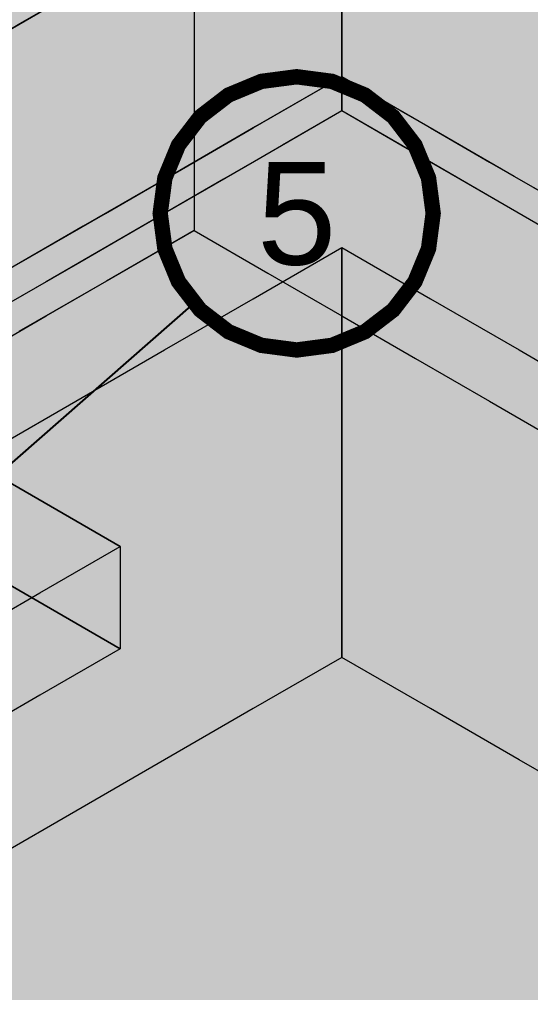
# Model space of a CAD drawing. Header units: metres. Extents: x 0 to 8.41, y 0 to 5.94.
# Drawn here: x 2.1705 to 2.3203, y 4.8069 to 5.0918 of the extents above; entities that cross this region are included whole.
import ezdxf
from ezdxf.enums import TextEntityAlignment as Align

# ---------------------------------------------------------------- set-up
doc = ezdxf.new("R2010")
doc.units = ezdxf.units.M
doc.header["$LTSCALE"] = 0.25
doc.layers.add('ISO-3D', color=7, linetype='CONTINUOUS', lineweight=13)
doc.layers.add('ISO-3D-ARISTAS', color=250, linetype='CONTINUOUS', lineweight=13)
doc.layers.add('LLAMADAS-NUM', color=30, linetype='CONTINUOUS', lineweight=25, true_color=0xc05014)
doc.styles.get("Standard").update_dxf_attribs({"font": 'arial.ttf'})

msp = doc.modelspace()

# ---------------------------------------------------------------- linework, layer by layer
at = {"layer": 'ISO-3D', "true_color": 0x8e8d88}
for points in [[(2.31263, 5.0875), (2.28882, 5.10125), (2.31263, 5.1175), (2.28882, 5.13125)], [(2.2217, 5.105), (2.19604, 5.09019), (2.2217, 5.13), (2.19604, 5.11519)], [(2.265, 5.10167), (2.23974, 5.08708), (2.265, 5.12833), (2.23974, 5.11375)], [(2.21448, 5.09917), (2.18922, 5.08458), (2.21448, 5.12583), (2.18922, 5.11125)], [(2.33645, 5.07375), (2.31263, 5.0875), (2.33645, 5.10375), (2.31263, 5.1175)], [(2.19604, 5.09019), (2.17038, 5.07537), (2.19604, 5.11519), (2.17038, 5.10037)], [(2.28882, 5.07625), (2.265, 5.09), (2.28882, 5.10125), (2.265, 5.115)], [(2.18922, 5.08458), (2.16396, 5.07), (2.18922, 5.11125), (2.16396, 5.09667)], [(2.23974, 5.08708), (2.21448, 5.0725), (2.23974, 5.11375), (2.21448, 5.09917)], [(2.2217, 5.08), (2.19604, 5.06519), (2.2217, 5.105), (2.19604, 5.09019)], [(2.265, 5.075), (2.23974, 5.06042), (2.265, 5.10167), (2.23974, 5.08708)], [(2.31263, 5.0625), (2.28882, 5.07625), (2.31263, 5.0875), (2.28882, 5.10125)], [(2.21448, 5.0725), (2.18922, 5.05792), (2.21448, 5.09917), (2.18922, 5.08458)], [(2.19604, 5.06519), (2.17038, 5.05037), (2.19604, 5.09019), (2.17038, 5.07537)], [(2.28882, 5.05125), (2.265, 5.065), (2.28882, 5.07625), (2.265, 5.09)], [(2.23974, 5.06042), (2.21448, 5.04583), (2.23974, 5.08708), (2.21448, 5.0725)], [(2.33645, 5.04875), (2.31263, 5.0625), (2.33645, 5.07375), (2.31263, 5.0875)], [(2.18922, 5.05792), (2.16396, 5.04333), (2.18922, 5.08458), (2.16396, 5.07)], [(2.2217, 5.055), (2.19604, 5.04019), (2.2217, 5.08), (2.19604, 5.06519)], [(2.31263, 5.0375), (2.28882, 5.05125), (2.31263, 5.0625), (2.28882, 5.07625)], [(2.21448, 5.04583), (2.18922, 5.03125), (2.21448, 5.0725), (2.18922, 5.05792)], [(2.19604, 5.04019), (2.17038, 5.02537), (2.19604, 5.06519), (2.17038, 5.05037)], [(2.33645, 5.02375), (2.31263, 5.0375), (2.33645, 5.04875), (2.31263, 5.0625)], [(2.18922, 5.03125), (2.16396, 5.01667), (2.18922, 5.05792), (2.16396, 5.04333)], [(2.2217, 5.03), (2.19604, 5.01519), (2.2217, 5.055), (2.19604, 5.04019)], [(2.19604, 5.01519), (2.17038, 5.00037), (2.19604, 5.04019), (2.17038, 5.02537)], [(2.265, 5.005), (2.23902, 4.99), (2.265, 5.025), (2.23902, 5.01)], [(2.23902, 4.99), (2.21304, 4.975), (2.23902, 5.01), (2.21304, 4.995)], [(2.265, 4.98), (2.23902, 4.965), (2.265, 5.005), (2.23902, 4.99)], [(2.21304, 4.975), (2.18706, 4.96), (2.21304, 4.995), (2.18706, 4.98)], [(2.23902, 4.965), (2.21304, 4.95), (2.23902, 4.99), (2.21304, 4.975)], [(2.18706, 4.96), (2.16108, 4.945), (2.18706, 4.98), (2.16108, 4.965)], [(2.265, 4.955), (2.23902, 4.94), (2.265, 4.98), (2.23902, 4.965)], [(2.21304, 4.95), (2.18706, 4.935), (2.21304, 4.975), (2.18706, 4.96)], [(2.17407, 4.9225), (2.14809, 4.9375), (2.17407, 4.9525), (2.14809, 4.9675)], [(2.23902, 4.94), (2.21304, 4.925), (2.23902, 4.965), (2.21304, 4.95)], [(2.18706, 4.935), (2.16108, 4.92), (2.18706, 4.96), (2.16108, 4.945)], [(2.265, 4.93), (2.23902, 4.915), (2.265, 4.955), (2.23902, 4.94)], [(2.20005, 4.9075), (2.17407, 4.9225), (2.20005, 4.9375), (2.17407, 4.9525)], [(2.21304, 4.925), (2.18706, 4.91), (2.21304, 4.95), (2.18706, 4.935)], [(2.23902, 4.915), (2.21304, 4.9), (2.23902, 4.94), (2.21304, 4.925)], [(2.18706, 4.91), (2.16108, 4.895), (2.18706, 4.935), (2.16108, 4.92)], [(2.265, 4.905), (2.23902, 4.89), (2.265, 4.93), (2.23902, 4.915)], [(2.21304, 4.9), (2.18706, 4.885), (2.21304, 4.925), (2.18706, 4.91)], [(2.23902, 4.89), (2.21304, 4.875), (2.23902, 4.915), (2.21304, 4.9)], [(2.18706, 4.885), (2.16108, 4.87), (2.18706, 4.91), (2.16108, 4.895)], [(2.21304, 4.875), (2.18706, 4.86), (2.21304, 4.9), (2.18706, 4.885)], [(2.18706, 4.86), (2.16108, 4.845), (2.18706, 4.885), (2.16108, 4.87)]]:
    msp.add_solid(points, dxfattribs=at)
at = {"layer": 'ISO-3D', "true_color": 0x7f7e7a}
for points in [[(2.2394, 5.10022), (2.21379, 5.08543), (2.2394, 5.13022), (2.21379, 5.11543)], [(2.21379, 5.08543), (2.18819, 5.07065), (2.21379, 5.11543), (2.18819, 5.10065)], [(2.265, 5.09), (2.2394, 5.07522), (2.265, 5.115), (2.2394, 5.10022)], [(2.18819, 5.07065), (2.16258, 5.05587), (2.18819, 5.10065), (2.16258, 5.08587)], [(2.2394, 5.07522), (2.21379, 5.06043), (2.2394, 5.10022), (2.21379, 5.08543)], [(2.265, 5.065), (2.2394, 5.05022), (2.265, 5.09), (2.2394, 5.07522)], [(2.21379, 5.06043), (2.18819, 5.04565), (2.21379, 5.08543), (2.18819, 5.07065)], [(2.2394, 5.05022), (2.21379, 5.03543), (2.2394, 5.07522), (2.21379, 5.06043)], [(2.18819, 5.04565), (2.16258, 5.03087), (2.18819, 5.07065), (2.16258, 5.05587)], [(2.21379, 5.03543), (2.18819, 5.02065), (2.21379, 5.06043), (2.18819, 5.04565)], [(2.18819, 5.02065), (2.16258, 5.00587), (2.18819, 5.04565), (2.16258, 5.03087)], [(2.20005, 4.9075), (2.17654, 4.89393), (2.20005, 4.9375), (2.17654, 4.92393)], [(2.17654, 4.89393), (2.15304, 4.88036), (2.17654, 4.92393), (2.15304, 4.91036)]]:
    msp.add_solid(points, dxfattribs=at)
at = {"layer": 'ISO-3D', "true_color": 0x9e9d98}
for points in [[(2.29026, 5.08708), (2.265, 5.10167), (2.29026, 5.11375), (2.265, 5.12833)], [(2.34078, 5.08458), (2.31552, 5.09917), (2.34078, 5.11125), (2.31552, 5.12583)], [(2.21551, 5.08094), (2.19077, 5.09523), (2.21551, 5.10989), (2.19077, 5.12417)], [(2.265, 5.08132), (2.24026, 5.0956), (2.265, 5.11026), (2.24026, 5.12455)], [(2.31449, 5.08169), (2.28974, 5.09598), (2.31449, 5.11064), (2.28974, 5.12492)], [(2.2217, 5.08), (2.19572, 5.095), (2.2217, 5.105), (2.19572, 5.12)], [(2.31552, 5.0725), (2.29026, 5.08708), (2.31552, 5.09917), (2.29026, 5.11375)], [(2.19077, 5.06628), (2.16603, 5.08056), (2.19077, 5.09523), (2.16603, 5.10951)], [(2.19572, 5.07), (2.16974, 5.085), (2.19572, 5.095), (2.16974, 5.11)], [(2.24026, 5.06665), (2.21551, 5.08094), (2.24026, 5.0956), (2.21551, 5.10989)], [(2.28974, 5.06703), (2.265, 5.08132), (2.28974, 5.09598), (2.265, 5.11026)], [(2.33923, 5.06741), (2.31449, 5.08169), (2.33923, 5.09635), (2.31449, 5.11064)], [(2.29026, 5.06042), (2.265, 5.075), (2.29026, 5.08708), (2.265, 5.10167)], [(2.34078, 5.05792), (2.31552, 5.0725), (2.34078, 5.08458), (2.31552, 5.09917)], [(2.21551, 5.05199), (2.19077, 5.06628), (2.21551, 5.08094), (2.19077, 5.09523)], [(2.2217, 5.055), (2.19572, 5.07), (2.2217, 5.08), (2.19572, 5.095)], [(2.265, 5.05237), (2.24026, 5.06665), (2.265, 5.08132), (2.24026, 5.0956)], [(2.31449, 5.05274), (2.28974, 5.06703), (2.31449, 5.08169), (2.28974, 5.09598)], [(2.31552, 5.04583), (2.29026, 5.06042), (2.31552, 5.0725), (2.29026, 5.08708)], [(2.19572, 5.045), (2.16974, 5.06), (2.19572, 5.07), (2.16974, 5.085)], [(2.19077, 5.03733), (2.16603, 5.05162), (2.19077, 5.06628), (2.16603, 5.08056)], [(2.24026, 5.03771), (2.21551, 5.05199), (2.24026, 5.06665), (2.21551, 5.08094)], [(2.28974, 5.03808), (2.265, 5.05237), (2.28974, 5.06703), (2.265, 5.08132)], [(2.33923, 5.03846), (2.31449, 5.05274), (2.33923, 5.06741), (2.31449, 5.08169)], [(2.34078, 5.03125), (2.31552, 5.04583), (2.34078, 5.05792), (2.31552, 5.0725)], [(2.2217, 5.03), (2.19572, 5.045), (2.2217, 5.055), (2.19572, 5.07)], [(2.21551, 5.02305), (2.19077, 5.03733), (2.21551, 5.05199), (2.19077, 5.06628)], [(2.265, 5.02342), (2.24026, 5.03771), (2.265, 5.05237), (2.24026, 5.06665)], [(2.31449, 5.0238), (2.28974, 5.03808), (2.31449, 5.05274), (2.28974, 5.06703)], [(2.19572, 5.01687), (2.16974, 5.03187), (2.19572, 5.045), (2.16974, 5.06)], [(2.19077, 5.00838), (2.16603, 5.02267), (2.19077, 5.03733), (2.16603, 5.05162)], [(2.24026, 5.00876), (2.21551, 5.02305), (2.24026, 5.03771), (2.21551, 5.05199)], [(2.28974, 5.00914), (2.265, 5.02342), (2.28974, 5.03808), (2.265, 5.05237)], [(2.33923, 5.00951), (2.31449, 5.0238), (2.33923, 5.03846), (2.31449, 5.05274)], [(2.2217, 5.00188), (2.19572, 5.01687), (2.2217, 5.03), (2.19572, 5.045)], [(2.21551, 4.9941), (2.19077, 5.00838), (2.21551, 5.02305), (2.19077, 5.03733)], [(2.265, 4.99447), (2.24026, 5.00876), (2.265, 5.02342), (2.24026, 5.03771)], [(2.31449, 4.99485), (2.28974, 5.00914), (2.31449, 5.0238), (2.28974, 5.03808)], [(2.19572, 4.98875), (2.16974, 5.00375), (2.19572, 5.01687), (2.16974, 5.03187)], [(2.24335, 4.98937), (2.2217, 5.00188), (2.24335, 5.0175), (2.2217, 5.03)], [(2.24026, 4.97981), (2.21551, 4.9941), (2.24026, 5.00876), (2.21551, 5.02305)], [(2.29098, 4.99), (2.265, 5.005), (2.29098, 5.01), (2.265, 5.025)], [(2.28974, 4.98019), (2.265, 4.99447), (2.28974, 5.00914), (2.265, 5.02342)], [(2.33923, 4.98056), (2.31449, 4.99485), (2.33923, 5.00951), (2.31449, 5.0238)], [(2.19077, 4.97944), (2.16603, 4.99372), (2.19077, 5.00838), (2.16603, 5.02267)], [(2.265, 4.97687), (2.24335, 4.98937), (2.265, 5.005), (2.24335, 5.0175)], [(2.2217, 4.97375), (2.19572, 4.98875), (2.2217, 5.00188), (2.19572, 5.01687)], [(2.265, 4.96553), (2.24026, 4.97981), (2.265, 4.99447), (2.24026, 5.00876)], [(2.31449, 4.9659), (2.28974, 4.98019), (2.31449, 4.99485), (2.28974, 5.00914)], [(2.31696, 4.975), (2.29098, 4.99), (2.31696, 4.995), (2.29098, 5.01)], [(2.21551, 4.96515), (2.19077, 4.97944), (2.21551, 4.9941), (2.19077, 5.00838)], [(2.19572, 4.96062), (2.16974, 4.97562), (2.19572, 4.98875), (2.16974, 5.00375)], [(2.28665, 4.96437), (2.265, 4.97687), (2.28665, 4.9925), (2.265, 5.005)], [(2.29098, 4.965), (2.265, 4.98), (2.29098, 4.99), (2.265, 5.005)], [(2.24335, 4.96125), (2.2217, 4.97375), (2.24335, 4.98937), (2.2217, 5.00188)], [(2.28974, 4.95124), (2.265, 4.96553), (2.28974, 4.98019), (2.265, 4.99447)], [(2.33923, 4.95162), (2.31449, 4.9659), (2.33923, 4.98056), (2.31449, 4.99485)], [(2.34294, 4.96), (2.31696, 4.975), (2.34294, 4.98), (2.31696, 4.995)], [(2.19077, 4.95049), (2.16603, 4.96477), (2.19077, 4.97944), (2.16603, 4.99372)], [(2.24026, 4.95086), (2.21551, 4.96515), (2.24026, 4.97981), (2.21551, 4.9941)], [(2.3083, 4.95187), (2.28665, 4.96437), (2.3083, 4.98), (2.28665, 4.9925)], [(2.2217, 4.94562), (2.19572, 4.96062), (2.2217, 4.97375), (2.19572, 4.98875)], [(2.265, 4.94875), (2.24335, 4.96125), (2.265, 4.97687), (2.24335, 4.98937)], [(2.31696, 4.95), (2.29098, 4.965), (2.31696, 4.975), (2.29098, 4.99)], [(2.29098, 4.94), (2.265, 4.955), (2.29098, 4.965), (2.265, 4.98)], [(2.31449, 4.93695), (2.28974, 4.95124), (2.31449, 4.9659), (2.28974, 4.98019)], [(2.32995, 4.93938), (2.3083, 4.95187), (2.32995, 4.9675), (2.3083, 4.98)], [(2.21551, 4.9362), (2.19077, 4.95049), (2.21551, 4.96515), (2.19077, 4.97944)], [(2.265, 4.93658), (2.24026, 4.95086), (2.265, 4.96553), (2.24026, 4.97981)], [(2.19572, 4.9325), (2.16974, 4.9475), (2.19572, 4.96062), (2.16974, 4.97562)], [(2.28665, 4.93625), (2.265, 4.94875), (2.28665, 4.96437), (2.265, 4.97687)], [(2.34294, 4.935), (2.31696, 4.95), (2.34294, 4.96), (2.31696, 4.975)], [(2.24335, 4.93312), (2.2217, 4.94562), (2.24335, 4.96125), (2.2217, 4.97375)], [(2.33923, 4.92267), (2.31449, 4.93695), (2.33923, 4.95162), (2.31449, 4.9659)], [(2.19077, 4.92154), (2.16603, 4.93583), (2.19077, 4.95049), (2.16603, 4.96477)], [(2.24026, 4.92192), (2.21551, 4.9362), (2.24026, 4.95086), (2.21551, 4.96515)], [(2.28974, 4.92229), (2.265, 4.93658), (2.28974, 4.95124), (2.265, 4.96553)], [(2.3083, 4.92375), (2.28665, 4.93625), (2.3083, 4.95187), (2.28665, 4.96437)], [(2.31696, 4.925), (2.29098, 4.94), (2.31696, 4.95), (2.29098, 4.965)], [(2.2217, 4.9175), (2.19572, 4.9325), (2.2217, 4.94562), (2.19572, 4.96062)], [(2.265, 4.92062), (2.24335, 4.93312), (2.265, 4.94875), (2.24335, 4.96125)], [(2.29098, 4.915), (2.265, 4.93), (2.29098, 4.94), (2.265, 4.955)], [(2.32995, 4.91125), (2.3083, 4.92375), (2.32995, 4.93938), (2.3083, 4.95187)], [(2.21551, 4.90726), (2.19077, 4.92154), (2.21551, 4.9362), (2.19077, 4.95049)], [(2.265, 4.90763), (2.24026, 4.92192), (2.265, 4.93658), (2.24026, 4.95086)], [(2.28665, 4.90813), (2.265, 4.92062), (2.28665, 4.93625), (2.265, 4.94875)], [(2.31449, 4.90801), (2.28974, 4.92229), (2.31449, 4.93695), (2.28974, 4.95124)], [(2.34294, 4.91), (2.31696, 4.925), (2.34294, 4.935), (2.31696, 4.95)], [(2.19572, 4.90437), (2.16974, 4.91937), (2.19572, 4.9325), (2.16974, 4.9475)], [(2.24335, 4.905), (2.2217, 4.9175), (2.24335, 4.93312), (2.2217, 4.94562)], [(2.31696, 4.9), (2.29098, 4.915), (2.31696, 4.925), (2.29098, 4.94)], [(2.19077, 4.89259), (2.16603, 4.90688), (2.19077, 4.92154), (2.16603, 4.93583)], [(2.24026, 4.89297), (2.21551, 4.90726), (2.24026, 4.92192), (2.21551, 4.9362)], [(2.28974, 4.89335), (2.265, 4.90763), (2.28974, 4.92229), (2.265, 4.93658)], [(2.3083, 4.89562), (2.28665, 4.90813), (2.3083, 4.92375), (2.28665, 4.93625)], [(2.33923, 4.89372), (2.31449, 4.90801), (2.33923, 4.92267), (2.31449, 4.93695)], [(2.2217, 4.88937), (2.19572, 4.90437), (2.2217, 4.9175), (2.19572, 4.9325)], [(2.265, 4.8925), (2.24335, 4.905), (2.265, 4.92062), (2.24335, 4.93312)], [(2.29098, 4.89), (2.265, 4.905), (2.29098, 4.915), (2.265, 4.93)], [(2.32995, 4.88312), (2.3083, 4.89562), (2.32995, 4.91125), (2.3083, 4.92375)], [(2.34294, 4.885), (2.31696, 4.9), (2.34294, 4.91), (2.31696, 4.925)], [(2.21551, 4.87831), (2.19077, 4.89259), (2.21551, 4.90726), (2.19077, 4.92154)], [(2.265, 4.87868), (2.24026, 4.89297), (2.265, 4.90763), (2.24026, 4.92192)], [(2.28665, 4.88), (2.265, 4.8925), (2.28665, 4.90813), (2.265, 4.92062)], [(2.31449, 4.87906), (2.28974, 4.89335), (2.31449, 4.90801), (2.28974, 4.92229)], [(2.19572, 4.87625), (2.16974, 4.89125), (2.19572, 4.90437), (2.16974, 4.91937)], [(2.24335, 4.87688), (2.2217, 4.88937), (2.24335, 4.905), (2.2217, 4.9175)], [(2.31696, 4.875), (2.29098, 4.89), (2.31696, 4.9), (2.29098, 4.915)], [(2.19077, 4.86365), (2.16603, 4.87793), (2.19077, 4.89259), (2.16603, 4.90688)], [(2.24026, 4.86402), (2.21551, 4.87831), (2.24026, 4.89297), (2.21551, 4.90726)], [(2.28974, 4.8644), (2.265, 4.87868), (2.28974, 4.89335), (2.265, 4.90763)], [(2.3083, 4.8675), (2.28665, 4.88), (2.3083, 4.89562), (2.28665, 4.90813)], [(2.33923, 4.86477), (2.31449, 4.87906), (2.33923, 4.89372), (2.31449, 4.90801)], [(2.2217, 4.86125), (2.19572, 4.87625), (2.2217, 4.88937), (2.19572, 4.90437)], [(2.265, 4.86437), (2.24335, 4.87688), (2.265, 4.8925), (2.24335, 4.905)], [(2.34294, 4.86), (2.31696, 4.875), (2.34294, 4.885), (2.31696, 4.9)], [(2.32995, 4.855), (2.3083, 4.8675), (2.32995, 4.88312), (2.3083, 4.89562)], [(2.21551, 4.84936), (2.19077, 4.86365), (2.21551, 4.87831), (2.19077, 4.89259)], [(2.265, 4.84974), (2.24026, 4.86402), (2.265, 4.87868), (2.24026, 4.89297)], [(2.28665, 4.85187), (2.265, 4.86437), (2.28665, 4.88), (2.265, 4.8925)], [(2.31449, 4.85011), (2.28974, 4.8644), (2.31449, 4.87906), (2.28974, 4.89335)], [(2.19572, 4.84812), (2.16974, 4.86312), (2.19572, 4.87625), (2.16974, 4.89125)], [(2.24335, 4.84875), (2.2217, 4.86125), (2.24335, 4.87688), (2.2217, 4.88937)], [(2.19077, 4.8347), (2.16603, 4.84898), (2.19077, 4.86365), (2.16603, 4.87793)], [(2.24026, 4.83508), (2.21551, 4.84936), (2.24026, 4.86402), (2.21551, 4.87831)], [(2.28974, 4.83545), (2.265, 4.84974), (2.28974, 4.8644), (2.265, 4.87868)], [(2.3083, 4.83937), (2.28665, 4.85187), (2.3083, 4.8675), (2.28665, 4.88)], [(2.33923, 4.83583), (2.31449, 4.85011), (2.33923, 4.86477), (2.31449, 4.87906)], [(2.2217, 4.83312), (2.19572, 4.84812), (2.2217, 4.86125), (2.19572, 4.87625)], [(2.265, 4.83625), (2.24335, 4.84875), (2.265, 4.86437), (2.24335, 4.87688)], [(2.32995, 4.82687), (2.3083, 4.83937), (2.32995, 4.855), (2.3083, 4.8675)], [(2.21551, 4.82041), (2.19077, 4.8347), (2.21551, 4.84936), (2.19077, 4.86365)], [(2.265, 4.82079), (2.24026, 4.83508), (2.265, 4.84974), (2.24026, 4.86402)], [(2.28665, 4.82375), (2.265, 4.83625), (2.28665, 4.85187), (2.265, 4.86437)], [(2.31449, 4.82117), (2.28974, 4.83545), (2.31449, 4.85011), (2.28974, 4.8644)], [(2.19572, 4.82), (2.16974, 4.835), (2.19572, 4.84812), (2.16974, 4.86312)], [(2.24335, 4.82062), (2.2217, 4.83312), (2.24335, 4.84875), (2.2217, 4.86125)], [(2.3083, 4.81125), (2.28665, 4.82375), (2.3083, 4.83937), (2.28665, 4.85187)], [(2.19077, 4.80575), (2.16603, 4.82004), (2.19077, 4.8347), (2.16603, 4.84898)], [(2.24026, 4.80613), (2.21551, 4.82041), (2.24026, 4.83508), (2.21551, 4.84936)], [(2.28974, 4.8065), (2.265, 4.82079), (2.28974, 4.83545), (2.265, 4.84974)], [(2.33923, 4.80688), (2.31449, 4.82117), (2.33923, 4.83583), (2.31449, 4.85011)], [(2.2217, 4.805), (2.19572, 4.82), (2.2217, 4.83312), (2.19572, 4.84812)], [(2.265, 4.80812), (2.24335, 4.82062), (2.265, 4.83625), (2.24335, 4.84875)], [(2.32995, 4.79875), (2.3083, 4.81125), (2.32995, 4.82687), (2.3083, 4.83937)], [(2.19572, 4.79188), (2.16974, 4.80687), (2.19572, 4.82), (2.16974, 4.835)], [(2.21551, 4.79147), (2.19077, 4.80575), (2.21551, 4.82041), (2.19077, 4.8347)], [(2.265, 4.79184), (2.24026, 4.80613), (2.265, 4.82079), (2.24026, 4.83508)], [(2.28665, 4.79562), (2.265, 4.80812), (2.28665, 4.82375), (2.265, 4.83625)], [(2.31449, 4.79222), (2.28974, 4.8065), (2.31449, 4.82117), (2.28974, 4.83545)], [(2.24335, 4.7925), (2.2217, 4.805), (2.24335, 4.82062), (2.2217, 4.83312)], [(2.3083, 4.78313), (2.28665, 4.79562), (2.3083, 4.81125), (2.28665, 4.82375)], [(2.24026, 4.77718), (2.21551, 4.79147), (2.24026, 4.80613), (2.21551, 4.82041)], [(2.265, 4.78), (2.24335, 4.7925), (2.265, 4.80812), (2.24335, 4.82062)], [(2.28974, 4.77756), (2.265, 4.79184), (2.28974, 4.8065), (2.265, 4.82079)], [(2.33923, 4.77793), (2.31449, 4.79222), (2.33923, 4.80688), (2.31449, 4.82117)], [(2.19077, 4.7768), (2.16603, 4.79109), (2.19077, 4.80575), (2.16603, 4.82004)], [(2.2217, 4.77687), (2.19572, 4.79188), (2.2217, 4.805), (2.19572, 4.82)], [(2.32995, 4.77062), (2.3083, 4.78313), (2.32995, 4.79875), (2.3083, 4.81125)], [(2.28665, 4.7675), (2.265, 4.78), (2.28665, 4.79562), (2.265, 4.80812)]]:
    msp.add_solid(points, dxfattribs=at)
at = {"layer": 'ISO-3D', "true_color": 0x9e9c96}
for points in [[(2.24167, 5.10403), (2.21809, 5.09042), (2.21785, 5.11778), (2.19427, 5.10417)], [(2.28906, 5.10389), (2.26548, 5.09028), (2.26524, 5.11764), (2.24167, 5.10403)], [(2.33645, 5.10375), (2.31287, 5.09014), (2.31263, 5.1175), (2.28906, 5.10389)], [(2.21809, 5.09042), (2.19452, 5.07681), (2.19427, 5.10417), (2.1707, 5.09056)], [(2.26548, 5.09028), (2.24191, 5.07667), (2.24167, 5.10403), (2.21809, 5.09042)], [(2.31287, 5.09014), (2.2893, 5.07653), (2.28906, 5.10389), (2.26548, 5.09028)], [(2.36026, 5.09), (2.33669, 5.07639), (2.33645, 5.10375), (2.31287, 5.09014)], [(2.19452, 5.07681), (2.17094, 5.06319), (2.1707, 5.09056), (2.14712, 5.07694)], [(2.24191, 5.07667), (2.21833, 5.06306), (2.21809, 5.09042), (2.19452, 5.07681)], [(2.2893, 5.07653), (2.26572, 5.06292), (2.26548, 5.09028), (2.24191, 5.07667)], [(2.33669, 5.07639), (2.31311, 5.06278), (2.31287, 5.09014), (2.2893, 5.07653)], [(2.17094, 5.06319), (2.14736, 5.04958), (2.14712, 5.07694), (2.12355, 5.06333)], [(2.21833, 5.06306), (2.19476, 5.04944), (2.19452, 5.07681), (2.17094, 5.06319)], [(2.26572, 5.06292), (2.24215, 5.04931), (2.24191, 5.07667), (2.21833, 5.06306)], [(2.31311, 5.06278), (2.28954, 5.04917), (2.2893, 5.07653), (2.26572, 5.06292)], [(2.36267, 5.06139), (2.33909, 5.04778), (2.33669, 5.07639), (2.31311, 5.06278)], [(2.19476, 5.04944), (2.17118, 5.03583), (2.17094, 5.06319), (2.14736, 5.04958)], [(2.24215, 5.04931), (2.21857, 5.03569), (2.21833, 5.06306), (2.19476, 5.04944)], [(2.28954, 5.04917), (2.26596, 5.03556), (2.26572, 5.06292), (2.24215, 5.04931)], [(2.33909, 5.04778), (2.31552, 5.03417), (2.31311, 5.06278), (2.28954, 5.04917)], [(2.17118, 5.03583), (2.14761, 5.02222), (2.14736, 5.04958), (2.12379, 5.03597)], [(2.21857, 5.03569), (2.195, 5.02208), (2.19476, 5.04944), (2.17118, 5.03583)], [(2.26596, 5.03556), (2.24239, 5.02194), (2.24215, 5.04931), (2.21857, 5.03569)], [(2.31552, 5.03417), (2.29194, 5.02056), (2.28954, 5.04917), (2.26596, 5.03556)], [(2.36507, 5.03278), (2.3415, 5.01917), (2.33909, 5.04778), (2.31552, 5.03417)], [(2.195, 5.02208), (2.17142, 5.00847), (2.17118, 5.03583), (2.14761, 5.02222)], [(2.24239, 5.02194), (2.21881, 5.00833), (2.21857, 5.03569), (2.195, 5.02208)], [(2.29194, 5.02056), (2.26837, 5.00694), (2.26596, 5.03556), (2.24239, 5.02194)], [(2.3415, 5.01917), (2.31792, 5.00556), (2.31552, 5.03417), (2.29194, 5.02056)], [(2.29098, 5.01), (2.265, 4.995), (2.265, 5.025), (2.23902, 5.01)], [(2.17142, 5.00847), (2.14785, 4.99486), (2.14761, 5.02222), (2.12403, 5.00861)], [(2.21881, 5.00833), (2.19524, 4.99472), (2.195, 5.02208), (2.17142, 5.00847)], [(2.26837, 5.00694), (2.24479, 4.99333), (2.24239, 5.02194), (2.21881, 5.00833)], [(2.31792, 5.00556), (2.29435, 4.99194), (2.29194, 5.02056), (2.26837, 5.00694)], [(2.36604, 5.005), (2.34246, 4.99139), (2.3415, 5.01917), (2.31792, 5.00556)], [(2.19524, 4.99472), (2.17166, 4.98111), (2.17142, 5.00847), (2.14785, 4.99486)], [(2.265, 4.995), (2.23902, 4.98), (2.23902, 5.01), (2.21304, 4.995)], [(2.31696, 4.995), (2.29098, 4.98), (2.29098, 5.01), (2.265, 4.995)], [(2.24479, 4.99333), (2.22122, 4.97972), (2.21881, 5.00833), (2.19524, 4.99472)], [(2.29435, 4.99194), (2.27077, 4.97833), (2.26837, 5.00694), (2.24479, 4.99333)], [(2.34246, 4.99139), (2.31889, 4.97778), (2.31792, 5.00556), (2.29435, 4.99194)], [(2.17166, 4.98111), (2.14809, 4.9675), (2.14785, 4.99486), (2.12427, 4.98125)], [(2.22122, 4.97972), (2.19764, 4.96611), (2.19524, 4.99472), (2.17166, 4.98111)], [(2.23902, 4.98), (2.21304, 4.965), (2.21304, 4.995), (2.18706, 4.98)], [(2.29098, 4.98), (2.265, 4.965), (2.265, 4.995), (2.23902, 4.98)], [(2.34294, 4.98), (2.31696, 4.965), (2.31696, 4.995), (2.29098, 4.98)], [(2.27077, 4.97833), (2.2472, 4.96472), (2.24479, 4.99333), (2.22122, 4.97972)], [(2.31889, 4.97778), (2.29531, 4.96417), (2.29435, 4.99194), (2.27077, 4.97833)], [(2.367, 4.97722), (2.34342, 4.96361), (2.34246, 4.99139), (2.31889, 4.97778)], [(2.19764, 4.96611), (2.17407, 4.9525), (2.17166, 4.98111), (2.14809, 4.9675)], [(2.21304, 4.965), (2.18706, 4.95), (2.18706, 4.98), (2.16108, 4.965)], [(2.265, 4.965), (2.23902, 4.95), (2.23902, 4.98), (2.21304, 4.965)], [(2.31696, 4.965), (2.29098, 4.95), (2.29098, 4.98), (2.265, 4.965)], [(2.36892, 4.965), (2.34294, 4.95), (2.34294, 4.98), (2.31696, 4.965)], [(2.2472, 4.96472), (2.22362, 4.95111), (2.22122, 4.97972), (2.19764, 4.96611)], [(2.29531, 4.96417), (2.27174, 4.95056), (2.27077, 4.97833), (2.2472, 4.96472)], [(2.34342, 4.96361), (2.31985, 4.95), (2.31889, 4.97778), (2.29531, 4.96417)], [(2.22362, 4.95111), (2.20005, 4.9375), (2.19764, 4.96611), (2.17407, 4.9525)], [(2.18706, 4.95), (2.16108, 4.935), (2.16108, 4.965), (2.1351, 4.95)], [(2.23902, 4.95), (2.21304, 4.935), (2.21304, 4.965), (2.18706, 4.95)], [(2.27174, 4.95056), (2.24816, 4.93694), (2.2472, 4.96472), (2.22362, 4.95111)], [(2.29098, 4.95), (2.265, 4.935), (2.265, 4.965), (2.23902, 4.95)], [(2.31985, 4.95), (2.29627, 4.93639), (2.29531, 4.96417), (2.27174, 4.95056)], [(2.34294, 4.95), (2.31696, 4.935), (2.31696, 4.965), (2.29098, 4.95)], [(2.36796, 4.94944), (2.34439, 4.93583), (2.34342, 4.96361), (2.31985, 4.95)], [(2.21304, 4.935), (2.18706, 4.92), (2.18706, 4.95), (2.16108, 4.935)], [(2.24816, 4.93694), (2.22459, 4.92333), (2.22362, 4.95111), (2.20005, 4.9375)], [(2.265, 4.935), (2.23902, 4.92), (2.23902, 4.95), (2.21304, 4.935)], [(2.29627, 4.93639), (2.2727, 4.92278), (2.27174, 4.95056), (2.24816, 4.93694)], [(2.31696, 4.935), (2.29098, 4.92), (2.29098, 4.95), (2.265, 4.935)], [(2.34439, 4.93583), (2.32081, 4.92222), (2.31985, 4.95), (2.29627, 4.93639)], [(2.36892, 4.935), (2.34294, 4.92), (2.34294, 4.95), (2.31696, 4.935)], [(2.17407, 4.9225), (2.15056, 4.90893), (2.14809, 4.9375), (2.12458, 4.92393)], [(2.22459, 4.92333), (2.20108, 4.90976), (2.20005, 4.9375), (2.17654, 4.92393)], [(2.18706, 4.92), (2.16108, 4.905), (2.16108, 4.935), (2.1351, 4.92)], [(2.23902, 4.92), (2.21304, 4.905), (2.21304, 4.935), (2.18706, 4.92)], [(2.2727, 4.92278), (2.24912, 4.90917), (2.24816, 4.93694), (2.22459, 4.92333)], [(2.29098, 4.92), (2.265, 4.905), (2.265, 4.935), (2.23902, 4.92)], [(2.32081, 4.92222), (2.29724, 4.90861), (2.29627, 4.93639), (2.2727, 4.92278)], [(2.34294, 4.92), (2.31696, 4.905), (2.31696, 4.935), (2.29098, 4.92)], [(2.20108, 4.90976), (2.17757, 4.89619), (2.17654, 4.92393), (2.15304, 4.91036)], [(2.24912, 4.90917), (2.22562, 4.8956), (2.22459, 4.92333), (2.20108, 4.90976)], [(2.20005, 4.9075), (2.17654, 4.89393), (2.17407, 4.9225), (2.15056, 4.90893)], [(2.29724, 4.90861), (2.27366, 4.895), (2.2727, 4.92278), (2.24912, 4.90917)], [(2.34535, 4.90806), (2.32177, 4.89444), (2.32081, 4.92222), (2.29724, 4.90861)], [(2.21304, 4.905), (2.18706, 4.89), (2.18706, 4.92), (2.16108, 4.905)], [(2.265, 4.905), (2.23902, 4.89), (2.23902, 4.92), (2.21304, 4.905)], [(2.31696, 4.905), (2.29098, 4.89), (2.29098, 4.92), (2.265, 4.905)], [(2.36892, 4.905), (2.34294, 4.89), (2.34294, 4.92), (2.31696, 4.905)], [(2.17654, 4.89393), (2.15304, 4.88036), (2.15056, 4.90893), (2.12705, 4.89536)], [(2.17757, 4.89619), (2.15407, 4.88262), (2.15304, 4.91036), (2.12953, 4.89679)], [(2.22562, 4.8956), (2.20211, 4.88202), (2.20108, 4.90976), (2.17757, 4.89619)], [(2.27366, 4.895), (2.25015, 4.88143), (2.24912, 4.90917), (2.22562, 4.8956)], [(2.32177, 4.89444), (2.2982, 4.88083), (2.29724, 4.90861), (2.27366, 4.895)], [(2.18706, 4.89), (2.16108, 4.875), (2.16108, 4.905), (2.1351, 4.89)], [(2.23902, 4.89), (2.21304, 4.875), (2.21304, 4.905), (2.18706, 4.89)], [(2.29098, 4.89), (2.265, 4.875), (2.265, 4.905), (2.23902, 4.89)], [(2.34294, 4.89), (2.31696, 4.875), (2.31696, 4.905), (2.29098, 4.89)], [(2.20211, 4.88202), (2.1786, 4.86845), (2.17757, 4.89619), (2.15407, 4.88262)], [(2.25015, 4.88143), (2.22665, 4.86786), (2.22562, 4.8956), (2.20211, 4.88202)], [(2.2982, 4.88083), (2.27469, 4.86726), (2.27366, 4.895), (2.25015, 4.88143)], [(2.34631, 4.88028), (2.32274, 4.86667), (2.32177, 4.89444), (2.2982, 4.88083)], [(2.21304, 4.875), (2.18706, 4.86), (2.18706, 4.89), (2.16108, 4.875)], [(2.265, 4.875), (2.23902, 4.86), (2.23902, 4.89), (2.21304, 4.875)], [(2.31696, 4.875), (2.29098, 4.86), (2.29098, 4.89), (2.265, 4.875)], [(2.36892, 4.875), (2.34294, 4.86), (2.34294, 4.89), (2.31696, 4.875)], [(2.1786, 4.86845), (2.1551, 4.85488), (2.15407, 4.88262), (2.13056, 4.86905)], [(2.22665, 4.86786), (2.20314, 4.85429), (2.20211, 4.88202), (2.1786, 4.86845)], [(2.27469, 4.86726), (2.25118, 4.85369), (2.25015, 4.88143), (2.22665, 4.86786)], [(2.32274, 4.86667), (2.29923, 4.8531), (2.2982, 4.88083), (2.27469, 4.86726)], [(2.18706, 4.86), (2.16108, 4.845), (2.16108, 4.875), (2.1351, 4.86)], [(2.23902, 4.86), (2.21304, 4.845), (2.21304, 4.875), (2.18706, 4.86)], [(2.29098, 4.86), (2.265, 4.845), (2.265, 4.875), (2.23902, 4.86)], [(2.34294, 4.86), (2.31696, 4.845), (2.31696, 4.875), (2.29098, 4.86)], [(2.20314, 4.85429), (2.17963, 4.84071), (2.1786, 4.86845), (2.1551, 4.85488)], [(2.25118, 4.85369), (2.22768, 4.84012), (2.22665, 4.86786), (2.20314, 4.85429)], [(2.29923, 4.8531), (2.27572, 4.83952), (2.27469, 4.86726), (2.25118, 4.85369)], [(2.34727, 4.8525), (2.32377, 4.83893), (2.32274, 4.86667), (2.29923, 4.8531)], [(2.21304, 4.845), (2.18706, 4.83), (2.18706, 4.86), (2.16108, 4.845)], [(2.265, 4.845), (2.23902, 4.83), (2.23902, 4.86), (2.21304, 4.845)], [(2.31696, 4.845), (2.29098, 4.83), (2.29098, 4.86), (2.265, 4.845)], [(2.36892, 4.845), (2.34294, 4.83), (2.34294, 4.86), (2.31696, 4.845)], [(2.17963, 4.84071), (2.15613, 4.82714), (2.1551, 4.85488), (2.13159, 4.84131)], [(2.22768, 4.84012), (2.20417, 4.82655), (2.20314, 4.85429), (2.17963, 4.84071)], [(2.27572, 4.83952), (2.25222, 4.82595), (2.25118, 4.85369), (2.22768, 4.84012)], [(2.32377, 4.83893), (2.30026, 4.82536), (2.29923, 4.8531), (2.27572, 4.83952)], [(2.18706, 4.83), (2.16108, 4.815), (2.16108, 4.845), (2.1351, 4.83)], [(2.23902, 4.83), (2.21304, 4.815), (2.21304, 4.845), (2.18706, 4.83)], [(2.29098, 4.83), (2.265, 4.815), (2.265, 4.845), (2.23902, 4.83)], [(2.34294, 4.83), (2.31696, 4.815), (2.31696, 4.845), (2.29098, 4.83)], [(2.20417, 4.82655), (2.18067, 4.81298), (2.17963, 4.84071), (2.15613, 4.82714)], [(2.25222, 4.82595), (2.22871, 4.81238), (2.22768, 4.84012), (2.20417, 4.82655)], [(2.30026, 4.82536), (2.27675, 4.81179), (2.27572, 4.83952), (2.25222, 4.82595)], [(2.3483, 4.82476), (2.3248, 4.81119), (2.32377, 4.83893), (2.30026, 4.82536)], [(2.21304, 4.815), (2.18706, 4.8), (2.18706, 4.83), (2.16108, 4.815)], [(2.265, 4.815), (2.23902, 4.8), (2.23902, 4.83), (2.21304, 4.815)], [(2.31696, 4.815), (2.29098, 4.8), (2.29098, 4.83), (2.265, 4.815)], [(2.36892, 4.815), (2.34294, 4.8), (2.34294, 4.83), (2.31696, 4.815)], [(2.18067, 4.81298), (2.15716, 4.7994), (2.15613, 4.82714), (2.13262, 4.81357)], [(2.22871, 4.81238), (2.2052, 4.79881), (2.20417, 4.82655), (2.18067, 4.81298)], [(2.27675, 4.81179), (2.25325, 4.79821), (2.25222, 4.82595), (2.22871, 4.81238)], [(2.3248, 4.81119), (2.30129, 4.79762), (2.30026, 4.82536), (2.27675, 4.81179)], [(2.18706, 4.8), (2.16108, 4.785), (2.16108, 4.815), (2.1351, 4.8)], [(2.23902, 4.8), (2.21304, 4.785), (2.21304, 4.815), (2.18706, 4.8)], [(2.29098, 4.8), (2.265, 4.785), (2.265, 4.815), (2.23902, 4.8)], [(2.34294, 4.8), (2.31696, 4.785), (2.31696, 4.815), (2.29098, 4.8)], [(2.2052, 4.79881), (2.1817, 4.78524), (2.18067, 4.81298), (2.15716, 4.7994)], [(2.25325, 4.79821), (2.22974, 4.78464), (2.22871, 4.81238), (2.2052, 4.79881)], [(2.30129, 4.79762), (2.27778, 4.78405), (2.27675, 4.81179), (2.25325, 4.79821)], [(2.34933, 4.79702), (2.32583, 4.78345), (2.3248, 4.81119), (2.30129, 4.79762)]]:
    msp.add_solid(points, dxfattribs=at)
at = {"layer": 'ISO-3D', "true_color": 0xb0aea8}
for points in [[(2.27366, 5.07), (2.265, 5.065), (2.265, 5.075), (2.25634, 5.07)], [(2.265, 5.065), (2.24768, 5.055), (2.25634, 5.07), (2.23902, 5.06)], [(2.29098, 5.06), (2.28232, 5.055), (2.27366, 5.07), (2.265, 5.065)], [(2.24768, 5.055), (2.23036, 5.045), (2.23902, 5.06), (2.2217, 5.05)], [(2.3083, 5.05), (2.29964, 5.045), (2.29098, 5.06), (2.28232, 5.055)], [(2.23036, 5.045), (2.20438, 5.03), (2.2217, 5.05), (2.19572, 5.035)], [(2.33428, 5.035), (2.32562, 5.03), (2.3083, 5.05), (2.29964, 5.045)], [(2.20438, 5.03), (2.1784, 5.015), (2.19572, 5.035), (2.16974, 5.02)], [(2.24335, 5.0175), (2.2217, 5.005), (2.2217, 5.03), (2.20005, 5.0175)], [(2.1784, 5.015), (2.15242, 5), (2.16974, 5.02), (2.14376, 5.005)], [(2.2217, 5.005), (2.20005, 4.9925), (2.20005, 5.0175), (2.1784, 5.005)], [(2.265, 5.005), (2.24335, 4.9925), (2.24335, 5.0175), (2.2217, 5.005)], [(2.20005, 4.9925), (2.1784, 4.98), (2.1784, 5.005), (2.15675, 4.9925)], [(2.24335, 4.9925), (2.2217, 4.98), (2.2217, 5.005), (2.20005, 4.9925)], [(2.28665, 4.9925), (2.265, 4.98), (2.265, 5.005), (2.24335, 4.9925)], [(2.1784, 4.98), (2.15675, 4.9675), (2.15675, 4.9925), (2.1351, 4.98)], [(2.2217, 4.98), (2.20005, 4.9675), (2.20005, 4.9925), (2.1784, 4.98)], [(2.265, 4.98), (2.24335, 4.9675), (2.24335, 4.9925), (2.2217, 4.98)], [(2.3083, 4.98), (2.28665, 4.9675), (2.28665, 4.9925), (2.265, 4.98)], [(2.20005, 4.9675), (2.1784, 4.955), (2.1784, 4.98), (2.15675, 4.9675)], [(2.24335, 4.9675), (2.2217, 4.955), (2.2217, 4.98), (2.20005, 4.9675)], [(2.28665, 4.9675), (2.265, 4.955), (2.265, 4.98), (2.24335, 4.9675)], [(2.32995, 4.9675), (2.3083, 4.955), (2.3083, 4.98), (2.28665, 4.9675)], [(2.1784, 4.955), (2.15242, 4.94), (2.15675, 4.9675), (2.13077, 4.9525)], [(2.2217, 4.955), (2.20005, 4.9425), (2.20005, 4.9675), (2.1784, 4.955)], [(2.265, 4.955), (2.24335, 4.9425), (2.24335, 4.9675), (2.2217, 4.955)], [(2.3083, 4.955), (2.28665, 4.9425), (2.28665, 4.9675), (2.265, 4.955)], [(2.3516, 4.955), (2.32995, 4.9425), (2.32995, 4.9675), (2.3083, 4.955)], [(2.20005, 4.9425), (2.17407, 4.9275), (2.1784, 4.955), (2.15242, 4.94)], [(2.24335, 4.9425), (2.2217, 4.93), (2.2217, 4.955), (2.20005, 4.9425)], [(2.28665, 4.9425), (2.265, 4.93), (2.265, 4.955), (2.24335, 4.9425)], [(2.32995, 4.9425), (2.3083, 4.93), (2.3083, 4.955), (2.28665, 4.9425)], [(2.2217, 4.93), (2.19572, 4.915), (2.20005, 4.9425), (2.17407, 4.9275)], [(2.265, 4.93), (2.24335, 4.9175), (2.24335, 4.9425), (2.2217, 4.93)], [(2.3083, 4.93), (2.28665, 4.9175), (2.28665, 4.9425), (2.265, 4.93)], [(2.35593, 4.9275), (2.33428, 4.915), (2.32995, 4.9425), (2.3083, 4.93)], [(2.17407, 4.9275), (2.14809, 4.9125), (2.15242, 4.94), (2.12644, 4.925)], [(2.24335, 4.9175), (2.21737, 4.9025), (2.2217, 4.93), (2.19572, 4.915)], [(2.28665, 4.9175), (2.265, 4.905), (2.265, 4.93), (2.24335, 4.9175)], [(2.33428, 4.915), (2.31263, 4.9025), (2.3083, 4.93), (2.28665, 4.9175)], [(2.19572, 4.915), (2.16974, 4.9), (2.17407, 4.9275), (2.14809, 4.9125)], [(2.265, 4.905), (2.23902, 4.89), (2.24335, 4.9175), (2.21737, 4.9025)], [(2.31263, 4.9025), (2.29098, 4.89), (2.28665, 4.9175), (2.265, 4.905)], [(2.21737, 4.9025), (2.19139, 4.8875), (2.19572, 4.915), (2.16974, 4.9)], [(2.36026, 4.9), (2.33861, 4.8875), (2.33428, 4.915), (2.31263, 4.9025)], [(2.23902, 4.89), (2.21304, 4.875), (2.21737, 4.9025), (2.19139, 4.8875)], [(2.33861, 4.8875), (2.31696, 4.875), (2.31263, 4.9025), (2.29098, 4.89)], [(2.19139, 4.8875), (2.16541, 4.8725), (2.16974, 4.9), (2.14376, 4.885)], [(2.21304, 4.875), (2.18706, 4.86), (2.19139, 4.8875), (2.16541, 4.8725)], [(2.36459, 4.8725), (2.34294, 4.86), (2.33861, 4.8875), (2.31696, 4.875)], [(2.18706, 4.86), (2.16108, 4.845), (2.16541, 4.8725), (2.13943, 4.8575)]]:
    msp.add_solid(points, dxfattribs=at)
at = {"layer": 'ISO-3D-ARISTAS', "color": 250}
for p, q in [((2.265, 5.09), (2.265, 5.115)), ((2.265, 5.115), (2.265, 5.09)), ((2.1707, 5.09056), (2.19427, 5.10417)), ((2.2217, 5.105), (2.2217, 5.08)), ((2.2217, 5.105), (2.2217, 5.08)), ((2.16258, 5.08587), (2.18819, 5.10065)), ((2.265, 5.10167), (2.265, 5.075)), ((2.265, 5.075), (2.265, 5.10167)), ((2.14712, 5.07694), (2.1707, 5.09056)), ((2.265, 5.065), (2.265, 5.09)), ((2.265, 5.09), (2.265, 5.065)), ((2.2217, 5.08), (2.2217, 5.055)), ((2.2217, 5.08), (2.2217, 5.055)), ((2.265, 5.075), (2.23974, 5.06042)), ((2.25634, 5.07), (2.265, 5.075)), ((2.265, 5.075), (2.27366, 5.07)), ((2.29026, 5.06042), (2.265, 5.075)), ((2.23902, 5.06), (2.25634, 5.07)), ((2.27366, 5.07), (2.29098, 5.06)), ((2.265, 5.065), (2.2394, 5.05022)), ((2.265, 5.065), (2.24768, 5.055)), ((2.28232, 5.055), (2.265, 5.065)), ((2.28882, 5.05125), (2.265, 5.065)), ((2.23974, 5.06042), (2.21448, 5.04583)), ((2.2217, 5.05), (2.23902, 5.06)), ((2.31552, 5.04583), (2.29026, 5.06042)), ((2.29098, 5.06), (2.3083, 5.05)), ((2.2217, 5.055), (2.2217, 5.03)), ((2.2217, 5.055), (2.2217, 5.03)), ((2.24768, 5.055), (2.23036, 5.045)), ((2.29964, 5.045), (2.28232, 5.055)), ((2.31263, 5.0375), (2.28882, 5.05125)), ((2.19572, 5.035), (2.2217, 5.05)), ((2.2394, 5.05022), (2.21379, 5.03543)), ((2.3083, 5.05), (2.33428, 5.035)), ((2.21448, 5.04583), (2.18922, 5.03125)), ((2.34078, 5.03125), (2.31552, 5.04583)), ((2.23036, 5.045), (2.20438, 5.03)), ((2.32562, 5.03), (2.29964, 5.045)), ((2.33645, 5.02375), (2.31263, 5.0375)), ((2.16974, 5.02), (2.19572, 5.035)), ((2.21379, 5.03543), (2.18819, 5.02065)), ((2.18922, 5.03125), (2.16396, 5.01667)), ((2.20438, 5.03), (2.1784, 5.015)), ((2.2217, 5.03), (2.19604, 5.01519)), ((2.20005, 5.0175), (2.2217, 5.03)), ((2.2217, 5.03), (2.24335, 5.0175)), ((2.2217, 5.03), (2.24335, 5.0175)), ((2.23902, 5.01), (2.265, 5.025)), ((2.23902, 5.01), (2.265, 5.025)), ((2.265, 5.005), (2.265, 5.025)), ((2.265, 5.025), (2.29098, 5.01)), ((2.265, 5.025), (2.265, 5.005)), ((2.265, 5.025), (2.29098, 5.01)), ((2.18819, 5.02065), (2.16258, 5.00587)), ((2.1784, 5.005), (2.20005, 5.0175)), ((2.24335, 5.0175), (2.265, 5.005)), ((2.24335, 5.0175), (2.265, 5.005)), ((2.1784, 5.015), (2.15242, 5)), ((2.19604, 5.01519), (2.17038, 5.00037)), ((2.21304, 4.995), (2.23902, 5.01)), ((2.21304, 4.995), (2.23902, 5.01)), ((2.29098, 5.01), (2.31696, 4.995)), ((2.29098, 5.01), (2.31696, 4.995)), ((2.15675, 4.9925), (2.1784, 5.005)), ((2.265, 5.005), (2.28665, 4.9925)), ((2.265, 5.005), (2.28665, 4.9925)), ((2.265, 5.005), (2.265, 4.98)), ((2.265, 4.98), (2.265, 5.005)), ((2.18706, 4.98), (2.21304, 4.995)), ((2.18706, 4.98), (2.21304, 4.995)), ((2.31696, 4.995), (2.34294, 4.98)), ((2.31696, 4.995), (2.34294, 4.98)), ((2.28665, 4.9925), (2.3083, 4.98)), ((2.28665, 4.9925), (2.3083, 4.98)), ((2.16108, 4.965), (2.18706, 4.98)), ((2.16108, 4.965), (2.18706, 4.98)), ((2.265, 4.98), (2.265, 4.955)), ((2.265, 4.955), (2.265, 4.98)), ((2.3083, 4.98), (2.32995, 4.9675)), ((2.3083, 4.98), (2.32995, 4.9675)), ((2.14809, 4.9675), (2.17407, 4.9525)), ((2.17407, 4.9525), (2.14809, 4.9675)), ((2.265, 4.955), (2.265, 4.93)), ((2.265, 4.93), (2.265, 4.955)), ((2.17407, 4.9525), (2.20005, 4.9375)), ((2.20005, 4.9375), (2.17407, 4.9525)), ((2.14809, 4.9375), (2.17407, 4.9225)), ((2.17407, 4.9225), (2.14809, 4.9375)), ((2.17654, 4.92393), (2.20005, 4.9375)), ((2.17654, 4.92393), (2.20005, 4.9375)), ((2.20005, 4.9375), (2.20005, 4.9075)), ((2.20005, 4.9375), (2.20005, 4.9075)), ((2.265, 4.93), (2.265, 4.905)), ((2.265, 4.905), (2.265, 4.93)), ((2.15304, 4.91036), (2.17654, 4.92393)), ((2.15304, 4.91036), (2.17654, 4.92393)), ((2.17407, 4.9225), (2.20005, 4.9075)), ((2.20005, 4.9075), (2.17407, 4.9225)), ((2.20005, 4.9075), (2.17654, 4.89393)), ((2.20005, 4.9075), (2.17654, 4.89393)), ((2.265, 4.905), (2.23902, 4.89)), ((2.265, 4.905), (2.23902, 4.89)), ((2.29098, 4.89), (2.265, 4.905)), ((2.29098, 4.89), (2.265, 4.905)), ((2.17654, 4.89393), (2.15304, 4.88036)), ((2.17654, 4.89393), (2.15304, 4.88036)), ((2.23902, 4.89), (2.21304, 4.875)), ((2.23902, 4.89), (2.21304, 4.875)), ((2.31696, 4.875), (2.29098, 4.89)), ((2.31696, 4.875), (2.29098, 4.89)), ((2.21304, 4.875), (2.18706, 4.86)), ((2.21304, 4.875), (2.18706, 4.86)), ((2.34294, 4.86), (2.31696, 4.875)), ((2.34294, 4.86), (2.31696, 4.875)), ((2.18706, 4.86), (2.16108, 4.845)), ((2.18706, 4.86), (2.16108, 4.845))]:
    msp.add_line(p, q, dxfattribs=at)
at = {"layer": 'LLAMADAS-NUM'}
msp.add_line((2.09179, 4.895), (2.22169, 5.00866), dxfattribs=at)
at = {"layer": 'LLAMADAS-NUM', "const_width": 0.0045}
msp.add_lwpolyline([(2.29179, 5.035), (2.29043, 5.04535), (2.28644, 5.055), (2.28008, 5.06328), (2.27179, 5.06964), (2.26215, 5.07364), (2.25179, 5.075), (2.24144, 5.07364), (2.23179, 5.06964), (2.22351, 5.06328), (2.21715, 5.055), (2.21316, 5.04535), (2.21179, 5.035), (2.21316, 5.02465), (2.21715, 5.015), (2.22351, 5.00672), (2.23179, 5.00036), (2.24144, 4.99636), (2.25179, 4.995), (2.26215, 4.99636), (2.27179, 5.00036), (2.28008, 5.00672), (2.28644, 5.015), (2.29043, 5.02465)], close=True, dxfattribs=at)
at = {"layer": 'LLAMADAS-NUM', "true_color": 0xffffff}
for points in [[(2.29179, 5.035), (2.25179, 5.075), (2.24144, 5.07364)], [(2.29179, 5.035), (2.26215, 5.07364), (2.25179, 5.075)], [(2.29179, 5.035), (2.24144, 5.07364), (2.23179, 5.06964)], [(2.29179, 5.035), (2.27179, 5.06964), (2.26215, 5.07364)], [(2.29179, 5.035), (2.23179, 5.06964), (2.22351, 5.06328)], [(2.29179, 5.035), (2.28008, 5.06328), (2.27179, 5.06964)], [(2.29179, 5.035), (2.22351, 5.06328), (2.21715, 5.055)], [(2.29179, 5.035), (2.28644, 5.055), (2.28008, 5.06328)], [(2.29179, 5.035), (2.21715, 5.055), (2.21316, 5.04535)], [(2.29179, 5.035), (2.29043, 5.04535), (2.28644, 5.055)], [(2.29179, 5.035), (2.21316, 5.04535), (2.21179, 5.035)], [(2.29179, 5.035), (2.21179, 5.035), (2.21316, 5.02465)], [(2.29179, 5.035), (2.21316, 5.02465), (2.21715, 5.015)], [(2.29179, 5.035), (2.21715, 5.015), (2.22351, 5.00672)], [(2.29179, 5.035), (2.22351, 5.00672), (2.23179, 5.00036)], [(2.29179, 5.035), (2.23179, 5.00036), (2.24144, 4.99636)], [(2.29179, 5.035), (2.24144, 4.99636), (2.25179, 4.995)], [(2.29179, 5.035), (2.25179, 4.995), (2.26215, 4.99636)], [(2.29179, 5.035), (2.26215, 4.99636), (2.27179, 5.00036)], [(2.29179, 5.035), (2.27179, 5.00036), (2.28008, 5.00672)], [(2.29179, 5.035), (2.28008, 5.00672), (2.28644, 5.015)], [(2.29179, 5.035), (2.28644, 5.015), (2.29043, 5.02465)]]:
    msp.add_solid(points, dxfattribs=at)

# ---------------------------------------------------------------- texts
at = {"layer": 'LLAMADAS-NUM'}
msp.add_text('5', height=0.03, dxfattribs=at).set_placement((2.25179, 5.035), align=Align.MIDDLE_CENTER)

doc.saveas('drawing.dxf')
